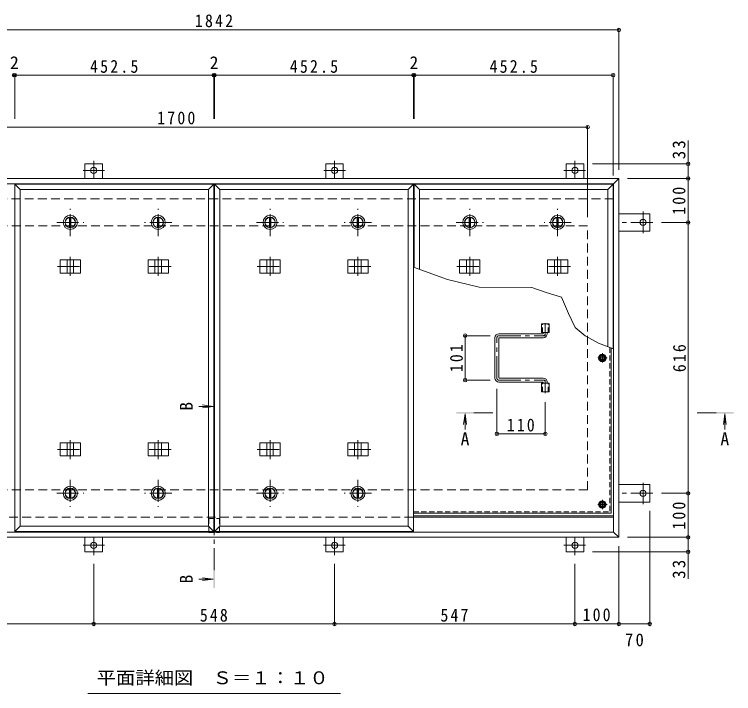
# Model space of a CAD drawing. Units: millimetres at full size, sheet at 1:10. Extents: x -2670 to 2752, y -1962 to 1759.
# Drawn here: x -1831 to -195, y -230 to 1315 of the extents above; entities that cross this region are included whole.
import ezdxf
from ezdxf.enums import TextEntityAlignment as Align

# ---------------------------------------------------------------- set-up
doc = ezdxf.new("R2010")
doc.units = ezdxf.units.MM
doc.header["$LTSCALE"] = 10
doc.header["$PDMODE"] = 32
doc.header["$PDSIZE"] = 8
for name, pattern in [('CHAIN1', [8, 5, -1, 1, -1]), ('DASHED1', [1.8, 1.2, -0.6]), ('DASHED2', [3, 2, -1])]:
    doc.linetypes.add(name, pattern=pattern)
for name, color, linetype, lineweight in [('0-1_躯体', 2, 'Continuous', 9), ('0-2_仕上', 3, 'Continuous', 9), ('0-3_建具', 4, 'Continuous', 9), ('0-4_その他', 2, 'Continuous', 9), ('0-5_寸法', 7, 'DASHED1', 9), ('0-6_ハッチ', 6, 'Continuous', 9), ('0-7', 5, 'Continuous', 5), ('0-A', 3, 'CHAIN1', 9), ('0-B', 2, 'Continuous', 9), ('0-C', 2, 'Continuous', 9), ('0-E', 3, 'Continuous', 9), ('0-F', 7, 'Continuous', 9)]:
    doc.layers.add(name, color=color, linetype=linetype, lineweight=lineweight)
doc.styles.add('ＭＳ ゴシック', font='')
doc.styles.get('ＭＳ ゴシック').set_extended_font_data('MS Gothic')

msp = doc.modelspace()

# ---------------------------------------------------------------- linework, layer by layer
at = {"layer": '0-1_躯体', "linetype": 'DASHED2'}
for p, q in [((-467.83, 895.44), (-2285.83, 895.44)), ((-2226.83, 833.44), (-526.83, 833.44)), ((-526.83, 233.44), (-526.83, 833.44)), ((-2226.83, 233.44), (-526.83, 233.44)), ((-923.33, 171.44), (-2285.83, 171.44))]:
    msp.add_line(p, q, dxfattribs=at)
at = {"layer": '0-1_躯体', "linetype": 'CHAIN1'}
for p, q in [((-1504.08, 810.44), (-1504.08, 872.44)), ((-1049.58, 810.44), (-1049.58, 872.44)), ((-595.08, 810.44), (-595.08, 872.44)), ((-1473.08, 841.44), (-1535.08, 841.44)), ((-1018.58, 841.44), (-1080.58, 841.44)), ((-564.08, 841.44), (-626.08, 841.44))]:
    msp.add_line(p, q, dxfattribs=at)
at = {"layer": '0-1_躯体'}
for p, q in [((-1505.58, 852.84), (-1505.58, 830.04)), ((-1502.58, 852.84), (-1502.58, 830.04)), ((-1051.08, 852.84), (-1051.08, 830.04)), ((-1048.08, 852.84), (-1048.08, 830.04)), ((-596.58, 852.84), (-596.58, 830.04)), ((-593.58, 852.84), (-593.58, 830.04)), ((-467.83, 171.44), (-923.33, 171.44))]:
    msp.add_line(p, q, dxfattribs=at)
for centre, radius in [((-1504.08, 841.44), 16), ((-1504.08, 841.44), 12), ((-1504.08, 841.44), 11.5), ((-1049.58, 841.44), 16), ((-1049.58, 841.44), 12), ((-1049.58, 841.44), 11.5), ((-595.08, 841.44), 16), ((-595.08, 841.44), 12), ((-595.08, 841.44), 11.5)]:
    msp.add_circle(centre, radius, dxfattribs=at)
at = {"layer": '0-2_仕上'}
for p, q in [((-1830.33, 928.44), (-1818.33, 916.44)), ((-1830.33, 138.44), (-1830.33, 928.44)), ((-1830.33, 928.44), (-1377.83, 928.44)), ((-1389.83, 916.44), (-1377.83, 928.44)), ((-1377.83, 928.44), (-1377.83, 138.44)), ((-1375.83, 928.44), (-1363.83, 916.44)), ((-1375.83, 138.44), (-1375.83, 928.44)), ((-1375.83, 928.44), (-923.33, 928.44)), ((-935.33, 916.44), (-923.33, 928.44)), ((-923.33, 928.44), (-923.33, 138.44)), ((-921.33, 928.44), (-909.33, 916.44)), ((-921.33, 928.44), (-468.83, 928.44)), ((-921.33, 738.87), (-921.33, 928.44)), ((-480.83, 916.44), (-468.83, 928.44)), ((-468.83, 928.44), (-468.83, 554.21)), ((-1818.33, 150.44), (-1818.33, 916.44)), ((-1818.33, 916.44), (-1389.83, 916.44)), ((-1389.83, 916.44), (-1389.83, 150.44)), ((-1363.83, 150.44), (-1363.83, 916.44)), ((-1363.83, 916.44), (-935.33, 916.44)), ((-935.33, 916.44), (-935.33, 150.44)), ((-909.33, 916.44), (-480.83, 916.44)), ((-909.33, 734.54), (-909.33, 916.44)), ((-480.83, 916.44), (-480.83, 558.86)), ((-631.98, 590.94), (-631.98, 610.94)), ((-631.98, 610.94), (-614.68, 610.94)), ((-614.68, 590.94), (-614.68, 610.94)), ((-631.98, 590.94), (-614.68, 590.94)), ((-631.98, 455.94), (-631.98, 475.94)), ((-631.98, 475.94), (-614.68, 475.94)), ((-614.68, 455.94), (-614.68, 475.94)), ((-631.98, 455.94), (-614.68, 455.94)), ((-1830.33, 138.44), (-1818.33, 150.44)), ((-1389.83, 150.44), (-1818.33, 150.44)), ((-1377.83, 138.44), (-1389.83, 150.44)), ((-1375.83, 138.44), (-1363.83, 150.44)), ((-935.33, 150.44), (-1363.83, 150.44)), ((-923.33, 138.44), (-935.33, 150.44)), ((-1377.83, 138.44), (-1830.33, 138.44)), ((-923.33, 138.44), (-1375.83, 138.44))]:
    msp.add_line(p, q, dxfattribs=at)
at = {"layer": '0-2_仕上', "linetype": 'DASHED1'}
for p, q in [((-629.68, 590.94), (-629.68, 610.94)), ((-616.98, 590.94), (-616.98, 610.94)), ((-629.68, 455.94), (-629.68, 475.94)), ((-616.98, 455.94), (-616.98, 475.94))]:
    msp.add_line(p, q, dxfattribs=at)
at = {"layer": '0-2_仕上', "color": 4}
for p, q in [((-1378.83, 423.2), (-1403.61, 426.46)), ((-1378.83, 423.2), (-1411.6, 423.2)), ((-1378.83, 423.2), (-1403.61, 419.94)), ((-805.83, 406.56), (-809.09, 381.77)), ((-805.83, 406.56), (-805.83, 370.96)), ((-805.83, 406.56), (-802.56, 381.77)), ((-214.68, 406.56), (-217.94, 381.77)), ((-214.68, 406.56), (-211.41, 381.77)), ((-214.68, 406.56), (-214.68, 370.96)), ((-1378.83, 30.34), (-1403.61, 33.6)), ((-1378.83, 30.34), (-1411.6, 30.34)), ((-1378.83, 30.34), (-1403.61, 27.08))]:
    msp.add_line(p, q, dxfattribs=at)
at = {"layer": '0-2_仕上', "color": 4, "linetype": 'CHAIN1'}
for p, q in [((-1376.83, 50.34), (-1376.83, 403.2)), ((-742.83, 408.56), (-785.83, 408.56)), ((-277.68, 408.56), (-234.68, 408.56))]:
    msp.add_line(p, q, dxfattribs=at)
at = {"layer": '0-2_仕上', "color": 4}
for points in [[(-1374.83, 443.2), (-1378.83, 443.2), (-1374.83, 403.2), (-1378.83, 403.2)], [(-825.83, 406.56), (-825.83, 410.56), (-785.83, 406.56), (-785.83, 410.56)], [(-194.68, 406.56), (-194.68, 410.56), (-234.68, 406.56), (-234.68, 410.56)], [(-1378.83, 10.34), (-1374.83, 10.34), (-1378.83, 50.34), (-1374.83, 50.34)]]:
    msp.add_solid(points, dxfattribs=at)
at = {"layer": '0-3_建具', "color": 2}
for p, q in [((-455.83, 941.44), (-2297.83, 941.44)), ((-455.83, 941.44), (-467.83, 929.44)), ((-455.83, 125.44), (-455.83, 941.44)), ((-467.83, 929.44), (-2285.83, 929.44)), ((-467.83, 137.44), (-467.83, 929.44)), ((-467.83, 171.44), (-923.33, 171.44)), ((-467.83, 137.44), (-2285.83, 137.44)), ((-455.83, 125.44), (-467.83, 137.44)), ((-455.83, 125.44), (-2297.83, 125.44))]:
    msp.add_line(p, q, dxfattribs=at)
at = {"layer": '0-3_建具'}
for p, q in [((-1727.17, 756.44), (-1727.17, 726.44)), ((-1727.17, 756.44), (-1680.99, 756.44)), ((-1711.58, 756.44), (-1711.58, 726.44)), ((-1696.58, 756.44), (-1696.58, 726.44)), ((-1680.99, 756.44), (-1680.99, 726.44)), ((-1480.99, 756.44), (-1527.17, 756.44)), ((-1527.17, 756.44), (-1527.17, 726.44)), ((-1511.58, 756.44), (-1511.58, 726.44)), ((-1496.58, 756.44), (-1496.58, 726.44)), ((-1480.99, 756.44), (-1480.99, 726.44)), ((-1272.67, 756.44), (-1272.67, 726.44)), ((-1272.67, 756.44), (-1226.49, 756.44)), ((-1257.08, 756.44), (-1257.08, 726.44)), ((-1242.08, 756.44), (-1242.08, 726.44)), ((-1226.49, 756.44), (-1226.49, 726.44)), ((-1026.49, 756.44), (-1072.67, 756.44)), ((-1072.67, 756.44), (-1072.67, 726.44)), ((-1057.08, 756.44), (-1057.08, 726.44)), ((-1042.08, 756.44), (-1042.08, 726.44)), ((-1026.49, 756.44), (-1026.49, 726.44)), ((-818.17, 756.44), (-818.17, 726.44)), ((-818.17, 756.44), (-771.99, 756.44)), ((-802.58, 756.44), (-802.58, 726.44)), ((-787.58, 756.44), (-787.58, 726.44)), ((-771.99, 756.44), (-771.99, 726.44)), ((-571.99, 756.44), (-618.17, 756.44)), ((-618.17, 756.44), (-618.17, 726.44)), ((-602.58, 756.44), (-602.58, 726.44)), ((-587.58, 756.44), (-587.58, 726.44)), ((-571.99, 756.44), (-571.99, 726.44)), ((-1727.17, 726.44), (-1680.99, 726.44)), ((-1480.99, 726.44), (-1527.17, 726.44)), ((-1272.67, 726.44), (-1226.49, 726.44)), ((-1026.49, 726.44), (-1072.67, 726.44)), ((-818.17, 726.44), (-771.99, 726.44)), ((-571.99, 726.44), (-618.17, 726.44)), ((-1727.17, 310.44), (-1727.17, 340.44)), ((-1727.17, 340.44), (-1680.99, 340.44)), ((-1711.58, 310.44), (-1711.58, 340.44)), ((-1696.58, 310.44), (-1696.58, 340.44)), ((-1680.99, 310.44), (-1680.99, 340.44)), ((-1480.99, 340.44), (-1527.17, 340.44)), ((-1527.17, 310.44), (-1527.17, 340.44)), ((-1511.58, 310.44), (-1511.58, 340.44)), ((-1496.58, 310.44), (-1496.58, 340.44)), ((-1480.99, 310.44), (-1480.99, 340.44)), ((-1272.67, 310.44), (-1272.67, 340.44)), ((-1272.67, 340.44), (-1226.49, 340.44)), ((-1257.08, 310.44), (-1257.08, 340.44)), ((-1242.08, 310.44), (-1242.08, 340.44)), ((-1226.49, 310.44), (-1226.49, 340.44)), ((-1026.49, 340.44), (-1072.67, 340.44)), ((-1072.67, 310.44), (-1072.67, 340.44)), ((-1057.08, 310.44), (-1057.08, 340.44)), ((-1042.08, 310.44), (-1042.08, 340.44)), ((-1026.49, 310.44), (-1026.49, 340.44)), ((-1727.17, 310.44), (-1680.99, 310.44)), ((-1480.99, 310.44), (-1527.17, 310.44)), ((-1272.67, 310.44), (-1226.49, 310.44)), ((-1026.49, 310.44), (-1072.67, 310.44))]:
    msp.add_line(p, q, dxfattribs=at)
at = {"layer": '0-3_建具', "linetype": 'CHAIN1'}
for p, q in [((-1704.08, 763.56), (-1704.08, 720.32)), ((-1504.08, 763.56), (-1504.08, 720.32)), ((-1249.58, 763.56), (-1249.58, 720.32)), ((-1049.58, 763.56), (-1049.58, 720.32)), ((-795.08, 763.56), (-795.08, 720.32)), ((-595.08, 763.56), (-595.08, 720.32)), ((-1733.49, 741.44), (-1674.67, 741.44)), ((-1474.67, 741.44), (-1533.49, 741.44)), ((-1278.99, 741.44), (-1220.17, 741.44)), ((-1020.17, 741.44), (-1078.99, 741.44)), ((-824.49, 741.44), (-765.67, 741.44)), ((-565.67, 741.44), (-624.49, 741.44)), ((-1704.08, 303.32), (-1704.08, 346.56)), ((-1504.08, 303.32), (-1504.08, 346.56)), ((-1249.58, 303.32), (-1249.58, 346.56)), ((-1049.58, 303.32), (-1049.58, 346.56)), ((-1733.49, 325.44), (-1674.67, 325.44)), ((-1474.67, 325.44), (-1533.49, 325.44)), ((-1278.99, 325.44), (-1220.17, 325.44)), ((-1020.17, 325.44), (-1078.99, 325.44))]:
    msp.add_line(p, q, dxfattribs=at)
at = {"layer": '0-4_その他', "color": 7}
msp.add_line((-1089.33, -230.05), (-1664.33, -230.05), dxfattribs=at)
at = {"layer": '0-5_寸法', "linetype": 'Continuous'}
msp.add_line((-467.83, 553.82), (-502.37, 567.2), dxfattribs=at)
at = {"layer": '0-5_寸法'}
for p, q in [((-1389.13, 168.24), (-1389.13, 136.24)), ((-1389.13, 168.24), (-1364.53, 168.24)), ((-1364.53, 168.24), (-1364.53, 136.24)), ((-1389.13, 136.24), (-1364.53, 136.24))]:
    msp.add_line(p, q, dxfattribs=at)
at = {"layer": '0-5_寸法', "linetype": 'Continuous'}
for points in [[(-653.86, 693.26), (-774.01, 693.98), (-845.94, 711.66), (-923.33, 739.6)], [(-586.34, 671.77), (-621.3, 682.46), (-653.86, 693.26)], [(-502.37, 567.2), (-532.6, 583.62), (-555.17, 602.86), (-570.53, 634.31), (-586.34, 671.77)]]:
    msp.add_lwpolyline(points, dxfattribs=at)
at = {"layer": '0-6_ハッチ', "linetype": 'CHAIN1'}
for p, q in [((-623.33, 612.32), (-623.33, 583.94)), ((-733.33, 487.45), (-733.33, 579.43)), ((-728.82, 583.94), (-623.33, 583.94)), ((-728.82, 482.94), (-623.33, 482.94)), ((-623.33, 453.05), (-623.33, 482.94))]:
    msp.add_line(p, q, dxfattribs=at)
at = {"layer": '0-6_ハッチ'}
for p, q in [((-627.83, 589.44), (-627.83, 590.94)), ((-618.83, 588.44), (-618.83, 590.94)), ((-737.83, 487.44), (-737.83, 579.44)), ((-628.83, 588.44), (-728.83, 588.44)), ((-728.83, 488.44), (-728.83, 578.44)), ((-727.83, 579.44), (-627.83, 579.44)), ((-628.83, 478.44), (-728.83, 478.44)), ((-727.83, 487.44), (-627.83, 487.44)), ((-627.83, 477.44), (-627.83, 475.94)), ((-618.83, 478.44), (-618.83, 475.94)), ((-923.33, 174.44), (-467.83, 174.44)), ((-923.33, 171.44), (-467.83, 171.44))]:
    msp.add_line(p, q, dxfattribs=at)
for centre, radius, start, end in [((-628.83, 589.44), 1, 270, 0), ((-728.83, 579.44), 9, 90, 180), ((-727.83, 578.44), 1, 90, 180), ((-627.83, 588.44), 9, 270, 0), ((-728.83, 487.44), 9, 180, 270), ((-727.83, 488.44), 1, 180, 270), ((-628.83, 477.44), 1, 0, 90), ((-627.83, 478.44), 9, 0, 90)]:
    msp.add_arc(centre, radius, start, end, dxfattribs=at)
at = {"layer": '0-6_ハッチ', "linetype": 'CHAIN1'}
for centre, radius, start, end in [((-728.82, 579.43), 4.51, 90, 180), ((-627.83, 588.44), 4.5, 270.29569, 0), ((-728.82, 487.45), 4.51, 180, 270), ((-627.83, 478.44), 4.5, 0, 89.70431)]:
    msp.add_arc(centre, radius, start, end, dxfattribs=at)
at = {"layer": '0-7'}
for centre, radius in [((-493.33, 533.44), 5), ((-493.33, 533.44), 4.19), ((-493.33, 199.94), 5), ((-493.33, 199.94), 4.19)]:
    msp.add_circle(centre, radius, dxfattribs=at)
at = {"layer": '0-A', "linetype": 'DASHED1'}
for p in [(-476.53, 557.19), (-923.33, 183.14)]:
    msp.add_line(p, (-476.53, 183.14), dxfattribs=at)
at = {"layer": '0-A'}
for p, q in [((-493.33, 522.76), (-493.33, 544.12)), ((-482.65, 533.44), (-504.01, 533.44)), ((-482.65, 199.94), (-504.01, 199.94)), ((-493.33, 189.26), (-493.33, 210.62))]:
    msp.add_line(p, q, dxfattribs=at)
at = {"layer": '0-A', "linetype": 'Continuous'}
for q in [(-473.33, 555.95), (-923.33, 179.94)]:
    msp.add_line((-473.33, 179.94), q, dxfattribs=at)
at = {"layer": '0-B'}
for p, q in [((-500.83, 533.44), (-497.07, 539.94)), ((-500.83, 533.44), (-497.07, 526.94)), ((-497.07, 539.94), (-489.58, 539.94)), ((-497.07, 526.94), (-489.58, 526.94)), ((-485.83, 533.44), (-489.58, 539.94)), ((-485.83, 533.44), (-489.58, 526.94)), ((-500.83, 199.94), (-497.07, 206.44)), ((-500.83, 199.94), (-497.07, 193.44)), ((-497.07, 206.44), (-489.58, 206.44)), ((-485.83, 199.94), (-489.58, 206.44)), ((-485.83, 199.94), (-489.58, 193.44)), ((-497.07, 193.44), (-489.58, 193.44))]:
    msp.add_line(p, q, dxfattribs=at)
for centre, radius in [((-493.33, 533.44), 8.5), ((-493.33, 533.44), 6.5), ((-493.33, 199.94), 8.5), ((-493.33, 199.94), 6.5)]:
    msp.add_circle(centre, radius, dxfattribs=at)
at = {"layer": '0-C', "linetype": 'CHAIN1'}
for p, q in [((-1704.08, 810.44), (-1704.08, 872.44)), ((-1249.58, 810.44), (-1249.58, 872.44)), ((-795.08, 810.44), (-795.08, 872.44)), ((-1735.08, 841.44), (-1673.08, 841.44)), ((-1280.58, 841.44), (-1218.58, 841.44)), ((-826.08, 841.44), (-764.08, 841.44)), ((-1704.08, 256.44), (-1704.08, 194.44)), ((-1504.08, 256.44), (-1504.08, 194.44)), ((-1249.58, 256.44), (-1249.58, 194.44)), ((-1049.58, 256.44), (-1049.58, 194.44)), ((-1735.08, 225.44), (-1673.08, 225.44)), ((-1473.08, 225.44), (-1535.08, 225.44)), ((-1280.58, 225.44), (-1218.58, 225.44)), ((-1018.58, 225.44), (-1080.58, 225.44))]:
    msp.add_line(p, q, dxfattribs=at)
at = {"layer": '0-C'}
for p, q in [((-1705.58, 852.84), (-1705.58, 830.04)), ((-1702.58, 852.84), (-1702.58, 830.04)), ((-1251.08, 852.84), (-1251.08, 830.04)), ((-1248.08, 852.84), (-1248.08, 830.04)), ((-796.58, 852.84), (-796.58, 830.04)), ((-793.58, 852.84), (-793.58, 830.04)), ((-1705.58, 214.04), (-1705.58, 236.84)), ((-1702.58, 214.04), (-1702.58, 236.84)), ((-1505.58, 214.04), (-1505.58, 236.84)), ((-1502.58, 214.04), (-1502.58, 236.84)), ((-1251.08, 214.04), (-1251.08, 236.84)), ((-1248.08, 214.04), (-1248.08, 236.84)), ((-1051.08, 214.04), (-1051.08, 236.84)), ((-1048.08, 214.04), (-1048.08, 236.84))]:
    msp.add_line(p, q, dxfattribs=at)
for centre, radius in [((-1704.08, 841.44), 16), ((-1704.08, 841.44), 12), ((-1704.08, 841.44), 11.5), ((-1249.58, 841.44), 16), ((-1249.58, 841.44), 12), ((-1249.58, 841.44), 11.5), ((-795.08, 841.44), 16), ((-795.08, 841.44), 12), ((-795.08, 841.44), 11.5), ((-1704.08, 225.44), 16), ((-1704.08, 225.44), 12), ((-1704.08, 225.44), 11.5), ((-1504.08, 225.44), 16), ((-1504.08, 225.44), 12), ((-1504.08, 225.44), 11.5), ((-1249.58, 225.44), 16), ((-1249.58, 225.44), 12), ((-1249.58, 225.44), 11.5), ((-1049.58, 225.44), 16), ((-1049.58, 225.44), 12), ((-1049.58, 225.44), 11.5)]:
    msp.add_circle(centre, radius, dxfattribs=at)
at = {"layer": '0-E'}
for p, q in [((-1630.83, 974.64), (-1670.83, 974.64)), ((-1670.83, 941.44), (-1670.83, 974.64)), ((-1630.83, 941.44), (-1630.83, 974.64)), ((-1082.83, 974.64), (-1122.83, 974.64)), ((-1122.83, 941.44), (-1122.83, 974.64)), ((-1082.83, 941.44), (-1082.83, 974.64)), ((-575.83, 974.64), (-535.83, 974.64)), ((-575.83, 941.44), (-575.83, 974.64)), ((-535.83, 941.44), (-535.83, 974.64)), ((-455.83, 861.44), (-385.63, 861.44)), ((-385.63, 861.44), (-385.63, 821.44)), ((-455.83, 821.44), (-385.63, 821.44)), ((-455.83, 245.44), (-385.63, 245.44)), ((-385.63, 205.44), (-385.63, 245.44)), ((-455.83, 205.44), (-385.63, 205.44)), ((-1670.83, 125.44), (-1670.83, 92.24)), ((-1630.83, 125.44), (-1630.83, 92.24)), ((-1122.83, 125.44), (-1122.83, 92.24)), ((-1082.83, 125.44), (-1082.83, 92.24)), ((-575.83, 125.44), (-575.83, 92.24)), ((-535.83, 125.44), (-535.83, 92.24)), ((-1630.83, 92.24), (-1670.83, 92.24)), ((-1122.83, 92.24), (-1082.83, 92.24)), ((-575.83, 92.24), (-535.83, 92.24))]:
    msp.add_line(p, q, dxfattribs=at)
at = {"layer": '0-E', "linetype": 'CHAIN1'}
for p, q in [((-1650.83, 981.8), (-1650.83, 941.64)), ((-1102.83, 981.8), (-1102.83, 941.64)), ((-555.83, 981.8), (-555.83, 941.64)), ((-1625.99, 959.64), (-1674.87, 959.64)), ((-1077.99, 959.64), (-1126.87, 959.64)), ((-580.67, 959.64), (-531.78, 959.64)), ((-400.63, 866.28), (-400.63, 817.39)), ((-378.47, 841.44), (-455.83, 841.44)), ((-400.63, 200.6), (-400.63, 249.49)), ((-378.47, 225.44), (-455.83, 225.44)), ((-1650.83, 85.08), (-1650.83, 125.24)), ((-1102.83, 85.08), (-1102.83, 125.24)), ((-555.83, 85.08), (-555.83, 125.24)), ((-1625.99, 107.24), (-1674.87, 107.24)), ((-1127.67, 107.24), (-1078.78, 107.24)), ((-580.67, 107.24), (-531.78, 107.24))]:
    msp.add_line(p, q, dxfattribs=at)
at = {"layer": '0-E'}
for centre in [(-1650.83, 959.64), (-1102.83, 959.64), (-555.83, 959.64), (-400.63, 841.44), (-400.63, 225.44), (-1650.83, 107.24), (-1102.83, 107.24), (-555.83, 107.24)]:
    msp.add_circle(centre, 7, dxfattribs=at)
at = {"layer": '0-F'}
for p, q in [((-2297.83, 1279.15), (-455.83, 1279.15)), ((-455.83, 1282.15), (-455.83, 961.44)), ((-1830.33, 1179.36), (-1830.33, 1077.39)), ((-1377.83, 1179.36), (-1377.83, 1077.39)), ((-1375.83, 1179.36), (-1375.83, 1077.39)), ((-923.33, 1179.36), (-923.33, 1077.39)), ((-921.33, 1179.36), (-921.33, 1077.39)), ((-468.83, 1179.36), (-468.83, 948.44)), ((-1832.33, 1176.36), (-1830.33, 1176.36)), ((-1830.33, 1176.36), (-1377.83, 1176.36)), ((-1377.83, 1176.36), (-1375.83, 1176.36)), ((-1375.83, 1176.36), (-923.33, 1176.36)), ((-923.33, 1176.36), (-921.33, 1176.36)), ((-921.33, 1176.36), (-468.83, 1176.36)), ((-2226.83, 1058.16), (-526.83, 1058.16)), ((-526.83, 1061.16), (-526.83, 853.44)), ((-298.06, 974.64), (-298.06, 1027.8)), ((-295.06, 974.64), (-515.83, 974.64)), ((-298.06, 941.44), (-298.06, 974.64)), ((-295.06, 941.44), (-435.83, 941.44)), ((-298.06, 941.44), (-298.06, 841.44)), ((-295.06, 841.44), (-358.47, 841.44)), ((-298.06, 841.44), (-298.06, 225.44)), ((-808.48, 583.94), (-748.82, 583.94)), ((-805.48, 583.94), (-805.48, 482.94)), ((-808.48, 482.94), (-748.82, 482.94)), ((-733.33, 357.79), (-733.33, 462.94)), ((-623.33, 357.79), (-623.33, 433.05)), ((-623.33, 360.79), (-733.33, 360.79)), ((-295.06, 225.44), (-358.47, 225.44)), ((-298.06, 225.44), (-298.06, 125.44)), ((-385.63, -74.73), (-385.63, 185.44)), ((-295.06, 125.44), (-435.83, 125.44)), ((-298.06, 125.44), (-298.06, 92.24)), ((-455.83, -74.73), (-455.83, 105.44)), ((-295.06, 92.24), (-515.83, 92.24)), ((-298.06, 92.24), (-298.06, 31.23)), ((-1650.83, -74.73), (-1650.83, 65.08)), ((-1102.83, -74.73), (-1102.83, 65.08)), ((-555.83, -74.73), (-555.83, 65.08)), ((-2197.83, -71.73), (-1650.83, -71.73)), ((-1650.83, -71.73), (-1102.83, -71.73)), ((-1102.83, -71.73), (-555.83, -71.73)), ((-555.83, -71.73), (-455.83, -71.73)), ((-455.83, -71.73), (-385.63, -71.73))]:
    msp.add_line(p, q, dxfattribs=at)
for p in [(-455.83, 1279.15), (-1832.33, 1176.36), (-1830.33, 1176.36), (-1377.83, 1176.36), (-1375.83, 1176.36), (-923.33, 1176.36), (-921.33, 1176.36), (-468.83, 1176.36), (-526.83, 1058.16), (-298.06, 974.64), (-298.06, 941.44), (-298.06, 841.44), (-805.48, 583.94), (-805.48, 482.94), (-733.33, 360.79), (-623.33, 360.79), (-298.06, 225.44), (-298.06, 125.44), (-298.06, 92.24), (-1650.83, -71.73), (-1102.83, -71.73), (-555.83, -71.73), (-455.83, -71.73), (-385.63, -71.73)]:
    msp.add_point(p, dxfattribs=at)

# ---------------------------------------------------------------- texts
at = {"layer": '0-4_その他', "style": 'ＭＳ ゴシック', "width": 1.1}
msp.add_text('平面詳細図\u3000Ｓ＝１：１０', height=29.33, dxfattribs=at).set_placement((-1644.33, -217.55), align=Align.BOTTOM_LEFT)
at = {"layer": '0-5_寸法', "color": 2, "style": 'ＭＳ ゴシック'}
for p in [(-1416.69, 413.2), (-1416.69, 20.34)]:
    msp.add_text('B', height=29.33, rotation=90, dxfattribs=at).set_placement(p, align=Align.BOTTOM_LEFT)
for p in [(-815.83, 325.86), (-224.68, 325.86)]:
    msp.add_text('A', height=29.33, dxfattribs=at).set_placement(p, align=Align.BOTTOM_LEFT)
at = {"layer": '0-F', "color": 2, "style": 'ＭＳ ゴシック'}
for p in [(-1841.33, 1181.36), (-1386.83, 1181.36), (-932.33, 1181.36)]:
    msp.add_text('2', height=29.33, dxfattribs=at).set_placement(p, align=Align.BOTTOM_LEFT)
at = {"layer": '0-F', "color": 2, "char_height": 29.33, "attachment_point": 7, "style": 'ＭＳ ゴシック'}
for s, insert in [('\\T1.28;\\W0.9;1842', (-1420.58, 1285.15)), ('\\T1.28;\\W0.9;452.5', (-1659.08, 1181.36)), ('\\T1.28;\\W0.9;452.5', (-1204.58, 1181.36)), ('\\T1.28;\\W0.9;452.5', (-750.08, 1181.36)), ('\\T1.28;\\W0.9;1700', (-1506.45, 1064.16)), ('\\T1.27;\\W0.9;110', (-710.83, 365.79)), ('\\T1.27;\\W0.9;548', (-1409.33, -66.73)), ('\\T1.27;\\W0.9;547', (-861.83, -66.73)), ('\\T1.27;\\W0.9;100', (-538.33, -65.73)), ('\\T1.27;\\W0.95;70', (-441.98, -122.8))]:
    msp.add_mtext(s, dxfattribs=dict(at, insert=insert))
at = {"layer": '0-F', "color": 2, "char_height": 29.33, "attachment_point": 7, "rotation": 90, "style": 'ＭＳ ゴシック'}
for s, insert in [('\\T1.27;\\W0.95;33', (-304.06, 985.3)), ('\\T1.27;\\W0.9;100', (-304.06, 858.94)), ('\\T1.27;\\W0.9;101', (-810.48, 500.94)), ('\\T1.27;\\W0.9;616', (-303.06, 500.94)), ('\\T1.27;\\W0.9;100', (-304.06, 142.94)), ('\\T1.27;\\W0.95;33', (-304.06, 31.23))]:
    msp.add_mtext(s, dxfattribs=dict(at, insert=insert))

doc.saveas('drawing.dxf')
